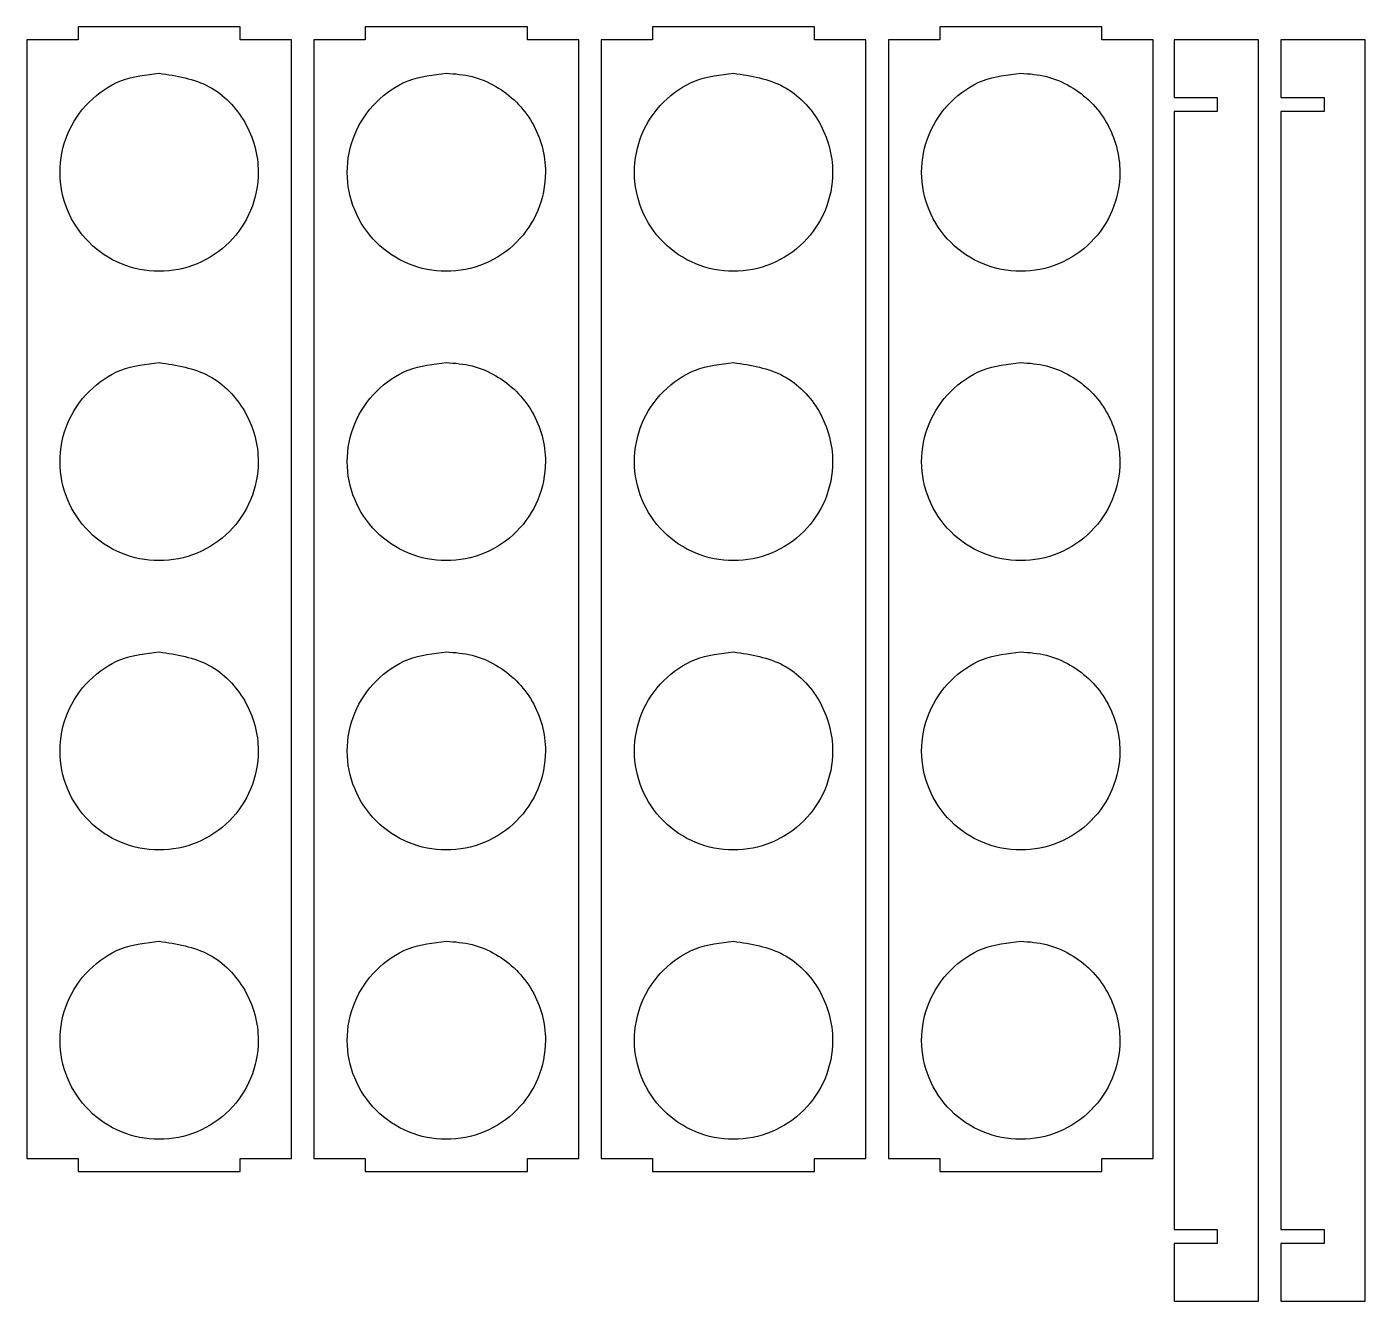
# Model space of a CAD drawing. Extents: x 2 to 300, y 18 to 301.
import ezdxf

# ---------------------------------------------------------------- set-up
doc = ezdxf.new("R2010")
doc.units = 0
doc.layers.add('Layer_1', color=7, linetype='CONTINUOUS')

msp = doc.modelspace()

# ---------------------------------------------------------------- linework, layer by layer
at = {"layer": 'Layer_1', "color": 1}
for points in [[(13.76824, 301.357671), (13.76824, 298.415294), (2.349052, 298.415294), (2.349052, 49.51265), (13.76824, 49.51265), (13.76824, 46.5708), (49.83362, 46.5708), (49.83362, 49.51265), (61.25281, 49.51265), (61.25281, 298.415294), (49.83362, 298.415294), (49.83362, 301.357671)], [(77.672141, 301.357664), (77.672141, 298.415294), (66.252951, 298.415294), (66.252951, 49.51265), (77.672141, 49.51265), (77.672141, 46.5708), (113.7375, 46.5708), (113.7375, 49.51265), (125.15669, 49.51265), (125.15669, 298.415294), (113.7375, 298.415294), (113.7375, 301.357664)], [(141.57612, 301.357664), (141.57612, 298.415294), (130.15693, 298.415294), (130.15693, 49.51265), (141.57612, 49.51265), (141.57612, 46.5708), (177.6415, 46.5708), (177.6415, 49.51265), (189.06069, 49.51265), (189.06069, 298.415294), (177.6415, 298.415294), (177.6415, 301.357664)], [(205.48031, 301.357664), (205.48031, 298.415294), (194.06112, 298.415294), (194.06112, 49.51265), (205.48031, 49.51265), (205.48031, 46.5708), (241.54569, 46.5708), (241.54569, 49.51265), (252.96488, 49.51265), (252.96488, 298.415294), (241.54569, 298.415294), (241.54569, 301.357664)], [(257.61264, 298.415294), (257.61264, 285.609214), (267.23066, 285.609214), (267.23066, 282.463485), (257.61264, 282.463485), (257.61264, 33.70328), (267.23066, 33.70328), (267.23066, 30.55755), (257.61264, 30.55755), (257.61264, 17.73427), (276.38721, 17.73427), (276.38721, 298.415294)], [(281.38739, 298.41529), (281.38739, 285.60921), (291.00541, 285.60921), (291.00541, 282.46348), (281.38739, 282.46348), (281.38739, 33.70328), (291.00541, 33.70328), (291.00541, 30.55755), (281.38739, 30.55755), (281.38739, 17.73427), (300.16196, 17.73427), (300.16196, 298.41529)], [(31.800381, 291.028309)], [(95.704277, 291.028306)], [(159.60834, 291.028306)], [(223.51253, 291.028306)], [(31.800381, 226.63977)], [(95.704277, 226.63977)], [(159.60834, 226.63977)], [(223.51253, 226.63977)], [(31.800381, 162.25123)], [(95.704277, 162.25123)], [(159.60834, 162.25123)], [(223.51253, 162.25123)], [(31.800381, 97.86271)], [(95.704277, 97.86271)], [(159.60834, 97.86271)], [(223.51253, 97.86271)]]:
    msp.add_lwpolyline(points, close=True, dxfattribs=at)
for points, knots in [([(31.800381, 291.028309), (28.896986, 290.693283), (23.141897, 290.029198), (15.807898, 284.934906), (10.89374, 277.65109), (9.180982, 268.974552), (10.90178, 260.327239), (15.799133, 252.978633), (23.146717, 248.08155), (31.797802, 246.360694), (40.460066, 248.073417), (47.797037, 252.987777), (52.695221, 260.321014), (54.630137, 269.946827), (51.778651, 280.454713), (43.344719, 289.227244), (35.686918, 290.421959), (31.800381, 291.028309)], [0, 0, 0, 0, 8.654306, 17.154502, 25.808808, 34.463115, 42.963312, 51.617618, 60.271924, 68.77212, 77.426426, 86.080732, 94.580929, 103.235235, 114.763343, 125.94953, 137.477637, 137.477637, 137.477637, 137.477637]), ([(95.704277, 291.028306), (92.800882, 290.69328), (87.045793, 290.029195), (79.711794, 284.934903), (74.797636, 277.651087), (73.084878, 268.97455), (74.805677, 260.327235), (79.703026, 252.978634), (87.050626, 248.081536), (95.701647, 246.360733), (104.364155, 248.073254), (111.700219, 252.988366), (116.601748, 260.318828), (118.137096, 268.022123), (117.244575, 274.751407), (115.017729, 280.129258), (111.474783, 284.755454), (106.854406, 288.275197), (101.476512, 290.58858), (97.633677, 290.881325), (95.704277, 291.028306)], [0, 0, 0, 0, 8.654306, 17.154502, 25.808808, 34.463115, 42.963312, 51.617618, 60.271924, 68.77212, 77.426426, 86.080732, 94.580929, 103.235235, 109.006903, 114.730808, 120.502475, 126.274142, 131.998047, 137.769714, 137.769714, 137.769714, 137.769714]), ([(159.60834, 291.028306), (156.704945, 290.69328), (150.949856, 290.029195), (143.615857, 284.934903), (138.701699, 277.651087), (136.988941, 268.974549), (138.709739, 260.327236), (143.607092, 252.97863), (150.954676, 248.081547), (159.605761, 246.360691), (168.268025, 248.073414), (175.604996, 252.987774), (180.50318, 260.321011), (182.438096, 269.946824), (179.58661, 280.45471), (171.152678, 289.227241), (163.494877, 290.421956), (159.60834, 291.028306)], [0, 0, 0, 0, 8.654306, 17.154502, 25.808808, 34.463115, 42.963312, 51.617618, 60.271924, 68.77212, 77.426426, 86.080732, 94.580929, 103.235235, 114.763343, 125.94953, 137.477637, 137.477637, 137.477637, 137.477637]), ([(223.51253, 291.028306), (220.609135, 290.69328), (214.854046, 290.029195), (207.520047, 284.934903), (202.605889, 277.651087), (200.893131, 268.97455), (202.61393, 260.327235), (207.511279, 252.978634), (214.858879, 248.081536), (223.5099, 246.360733), (232.172408, 248.073254), (239.508472, 252.988366), (244.410001, 260.318828), (245.945349, 268.022123), (245.052828, 274.751407), (242.825982, 280.129258), (239.283036, 284.755454), (234.662659, 288.275197), (229.284765, 290.58858), (225.44193, 290.881325), (223.51253, 291.028306)], [0, 0, 0, 0, 8.654306, 17.154502, 25.808808, 34.463115, 42.963312, 51.617618, 60.271924, 68.77212, 77.426426, 86.080732, 94.580929, 103.235235, 109.006903, 114.730808, 120.502475, 126.274142, 131.998047, 137.769714, 137.769714, 137.769714, 137.769714]), ([(31.800381, 226.63977), (28.896986, 226.304744), (23.141897, 225.640659), (15.807898, 220.546367), (10.89374, 213.262551), (9.180982, 204.586013), (10.90178, 195.9387), (15.799133, 188.590094), (23.146717, 183.693011), (31.797802, 181.972155), (40.460066, 183.684878), (47.797037, 188.599238), (52.695221, 195.932475), (54.630137, 205.558288), (51.778651, 216.066174), (43.344719, 224.838705), (35.686918, 226.03342), (31.800381, 226.63977)], [0, 0, 0, 0, 8.654306, 17.154502, 25.808808, 34.463115, 42.963312, 51.617618, 60.271924, 68.77212, 77.426426, 86.080732, 94.580929, 103.235235, 114.763343, 125.94953, 137.477637, 137.477637, 137.477637, 137.477637]), ([(95.704277, 226.63977), (92.800882, 226.304744), (87.045793, 225.640659), (79.711794, 220.546367), (74.797636, 213.262551), (73.084878, 204.586014), (74.805677, 195.938699), (79.703026, 188.590098), (87.050626, 183.693), (95.701647, 181.972197), (104.364155, 183.684718), (111.700219, 188.59983), (116.601748, 195.930292), (118.137096, 203.633587), (117.244575, 210.362871), (115.017729, 215.740722), (111.474783, 220.366918), (106.854406, 223.886661), (101.476512, 226.200044), (97.633677, 226.492789), (95.704277, 226.63977)], [0, 0, 0, 0, 8.654306, 17.154502, 25.808808, 34.463115, 42.963312, 51.617618, 60.271924, 68.77212, 77.426426, 86.080732, 94.580929, 103.235235, 109.006903, 114.730808, 120.502475, 126.274142, 131.998047, 137.769714, 137.769714, 137.769714, 137.769714]), ([(159.60834, 226.63977), (156.704945, 226.304744), (150.949856, 225.640659), (143.615857, 220.546367), (138.701699, 213.262551), (136.988941, 204.586013), (138.709739, 195.9387), (143.607092, 188.590094), (150.954676, 183.693011), (159.605761, 181.972155), (168.268025, 183.684878), (175.604996, 188.599238), (180.50318, 195.932475), (182.438096, 205.558288), (179.58661, 216.066174), (171.152678, 224.838705), (163.494877, 226.03342), (159.60834, 226.63977)], [0, 0, 0, 0, 8.654306, 17.154502, 25.808808, 34.463115, 42.963312, 51.617618, 60.271924, 68.77212, 77.426426, 86.080732, 94.580929, 103.235235, 114.763343, 125.94953, 137.477637, 137.477637, 137.477637, 137.477637]), ([(223.51253, 226.63977), (220.609135, 226.304744), (214.854046, 225.640659), (207.520047, 220.546367), (202.605889, 213.262551), (200.893131, 204.586014), (202.61393, 195.938699), (207.511279, 188.590098), (214.858879, 183.693), (223.5099, 181.972197), (232.172408, 183.684718), (239.508472, 188.59983), (244.410001, 195.930292), (245.945349, 203.633587), (245.052828, 210.362871), (242.825982, 215.740722), (239.283036, 220.366918), (234.662659, 223.886661), (229.284765, 226.200044), (225.44193, 226.492789), (223.51253, 226.63977)], [0, 0, 0, 0, 8.654306, 17.154502, 25.808808, 34.463115, 42.963312, 51.617618, 60.271924, 68.77212, 77.426426, 86.080732, 94.580929, 103.235235, 109.006903, 114.730808, 120.502475, 126.274142, 131.998047, 137.769714, 137.769714, 137.769714, 137.769714]), ([(31.800381, 162.25123), (28.896986, 161.916204), (23.141897, 161.252119), (15.807898, 156.157827), (10.89374, 148.874011), (9.180982, 140.197473), (10.90178, 131.55016), (15.799133, 124.201554), (23.146717, 119.304471), (31.797802, 117.583615), (40.460066, 119.296338), (47.797037, 124.210698), (52.695221, 131.543935), (54.630137, 141.169748), (51.778651, 151.677634), (43.344719, 160.450165), (35.686918, 161.64488), (31.800381, 162.25123)], [0, 0, 0, 0, 8.654306, 17.154502, 25.808808, 34.463115, 42.963312, 51.617618, 60.271924, 68.77212, 77.426426, 86.080732, 94.580929, 103.235235, 114.763343, 125.94953, 137.477637, 137.477637, 137.477637, 137.477637]), ([(95.704277, 162.25123), (92.800882, 161.916204), (87.045793, 161.252119), (79.711794, 156.157827), (74.797636, 148.874011), (73.084878, 140.197474), (74.805677, 131.550159), (79.703026, 124.201558), (87.050626, 119.30446), (95.701647, 117.583657), (104.364155, 119.296178), (111.700219, 124.21129), (116.601748, 131.541752), (118.137096, 139.245047), (117.244575, 145.974331), (115.017729, 151.352182), (111.474783, 155.978378), (106.854406, 159.498121), (101.476512, 161.811504), (97.633677, 162.104249), (95.704277, 162.25123)], [0, 0, 0, 0, 8.654306, 17.154502, 25.808808, 34.463115, 42.963312, 51.617618, 60.271924, 68.77212, 77.426426, 86.080732, 94.580929, 103.235235, 109.006903, 114.730808, 120.502475, 126.274142, 131.998047, 137.769714, 137.769714, 137.769714, 137.769714]), ([(159.60834, 162.25123), (156.704945, 161.916204), (150.949856, 161.252119), (143.615857, 156.157827), (138.701699, 148.874011), (136.988941, 140.197473), (138.709739, 131.55016), (143.607092, 124.201554), (150.954676, 119.304471), (159.605761, 117.583615), (168.268025, 119.296338), (175.604996, 124.210698), (180.50318, 131.543935), (182.438096, 141.169748), (179.58661, 151.677634), (171.152678, 160.450165), (163.494877, 161.64488), (159.60834, 162.25123)], [0, 0, 0, 0, 8.654306, 17.154502, 25.808808, 34.463115, 42.963312, 51.617618, 60.271924, 68.77212, 77.426426, 86.080732, 94.580929, 103.235235, 114.763343, 125.94953, 137.477637, 137.477637, 137.477637, 137.477637]), ([(223.51253, 162.25123), (220.609135, 161.916204), (214.854046, 161.252119), (207.520047, 156.157827), (202.605889, 148.874011), (200.893131, 140.197474), (202.61393, 131.550159), (207.511279, 124.201558), (214.858879, 119.30446), (223.5099, 117.583657), (232.172408, 119.296178), (239.508472, 124.21129), (244.410001, 131.541752), (245.945349, 139.245047), (245.052828, 145.974331), (242.825982, 151.352182), (239.283036, 155.978378), (234.662659, 159.498121), (229.284765, 161.811504), (225.44193, 162.104249), (223.51253, 162.25123)], [0, 0, 0, 0, 8.654306, 17.154502, 25.808808, 34.463115, 42.963312, 51.617618, 60.271924, 68.77212, 77.426426, 86.080732, 94.580929, 103.235235, 109.006903, 114.730808, 120.502475, 126.274142, 131.998047, 137.769714, 137.769714, 137.769714, 137.769714]), ([(31.800381, 97.86271), (28.896986, 97.527684), (23.141897, 96.863599), (15.807898, 91.769307), (10.89374, 84.485491), (9.180982, 75.808953), (10.90178, 67.16164), (15.799133, 59.813034), (23.146717, 54.915951), (31.797802, 53.195095), (40.460066, 54.907818), (47.797037, 59.822178), (52.695221, 67.155415), (54.630137, 76.781228), (51.778651, 87.289114), (43.344719, 96.061645), (35.686918, 97.25636), (31.800381, 97.86271)], [0, 0, 0, 0, 8.654306, 17.154502, 25.808808, 34.463115, 42.963312, 51.617618, 60.271924, 68.77212, 77.426426, 86.080732, 94.580929, 103.235235, 114.763343, 125.94953, 137.477637, 137.477637, 137.477637, 137.477637]), ([(95.704277, 97.86271), (92.800882, 97.527684), (87.045793, 96.863599), (79.711794, 91.769307), (74.797636, 84.485491), (73.084878, 75.808954), (74.805677, 67.161639), (79.703026, 59.813038), (87.050626, 54.91594), (95.701647, 53.195137), (104.364155, 54.907658), (111.700219, 59.82277), (116.601748, 67.153232), (118.137096, 74.856527), (117.244575, 81.585811), (115.017729, 86.963662), (111.474783, 91.589858), (106.854406, 95.109601), (101.476512, 97.422984), (97.633677, 97.715729), (95.704277, 97.86271)], [0, 0, 0, 0, 8.654306, 17.154502, 25.808808, 34.463115, 42.963312, 51.617618, 60.271924, 68.77212, 77.426426, 86.080732, 94.580929, 103.235235, 109.006903, 114.730808, 120.502475, 126.274142, 131.998047, 137.769714, 137.769714, 137.769714, 137.769714]), ([(159.60834, 97.86271), (156.704945, 97.527684), (150.949856, 96.863599), (143.615857, 91.769307), (138.701699, 84.485491), (136.988941, 75.808953), (138.709739, 67.16164), (143.607092, 59.813034), (150.954676, 54.915951), (159.605761, 53.195095), (168.268025, 54.907818), (175.604996, 59.822178), (180.50318, 67.155415), (182.438096, 76.781228), (179.58661, 87.289114), (171.152678, 96.061645), (163.494877, 97.25636), (159.60834, 97.86271)], [0, 0, 0, 0, 8.654306, 17.154502, 25.808808, 34.463115, 42.963312, 51.617618, 60.271924, 68.77212, 77.426426, 86.080732, 94.580929, 103.235235, 114.763343, 125.94953, 137.477637, 137.477637, 137.477637, 137.477637]), ([(223.51253, 97.86271), (220.609135, 97.527684), (214.854046, 96.863599), (207.520047, 91.769307), (202.605889, 84.485491), (200.893131, 75.808954), (202.61393, 67.161639), (207.511279, 59.813038), (214.858879, 54.91594), (223.5099, 53.195137), (232.172408, 54.907658), (239.508472, 59.82277), (244.410001, 67.153232), (245.945349, 74.856527), (245.052828, 81.585811), (242.825982, 86.963662), (239.283036, 91.589858), (234.662659, 95.109601), (229.284765, 97.422984), (225.44193, 97.715729), (223.51253, 97.86271)], [0, 0, 0, 0, 8.654306, 17.154502, 25.808808, 34.463115, 42.963312, 51.617618, 60.271924, 68.77212, 77.426426, 86.080732, 94.580929, 103.235235, 109.006903, 114.730808, 120.502475, 126.274142, 131.998047, 137.769714, 137.769714, 137.769714, 137.769714])]:
    msp.add_open_spline(points, degree=3, knots=knots, dxfattribs=at)

doc.saveas('drawing.dxf')
